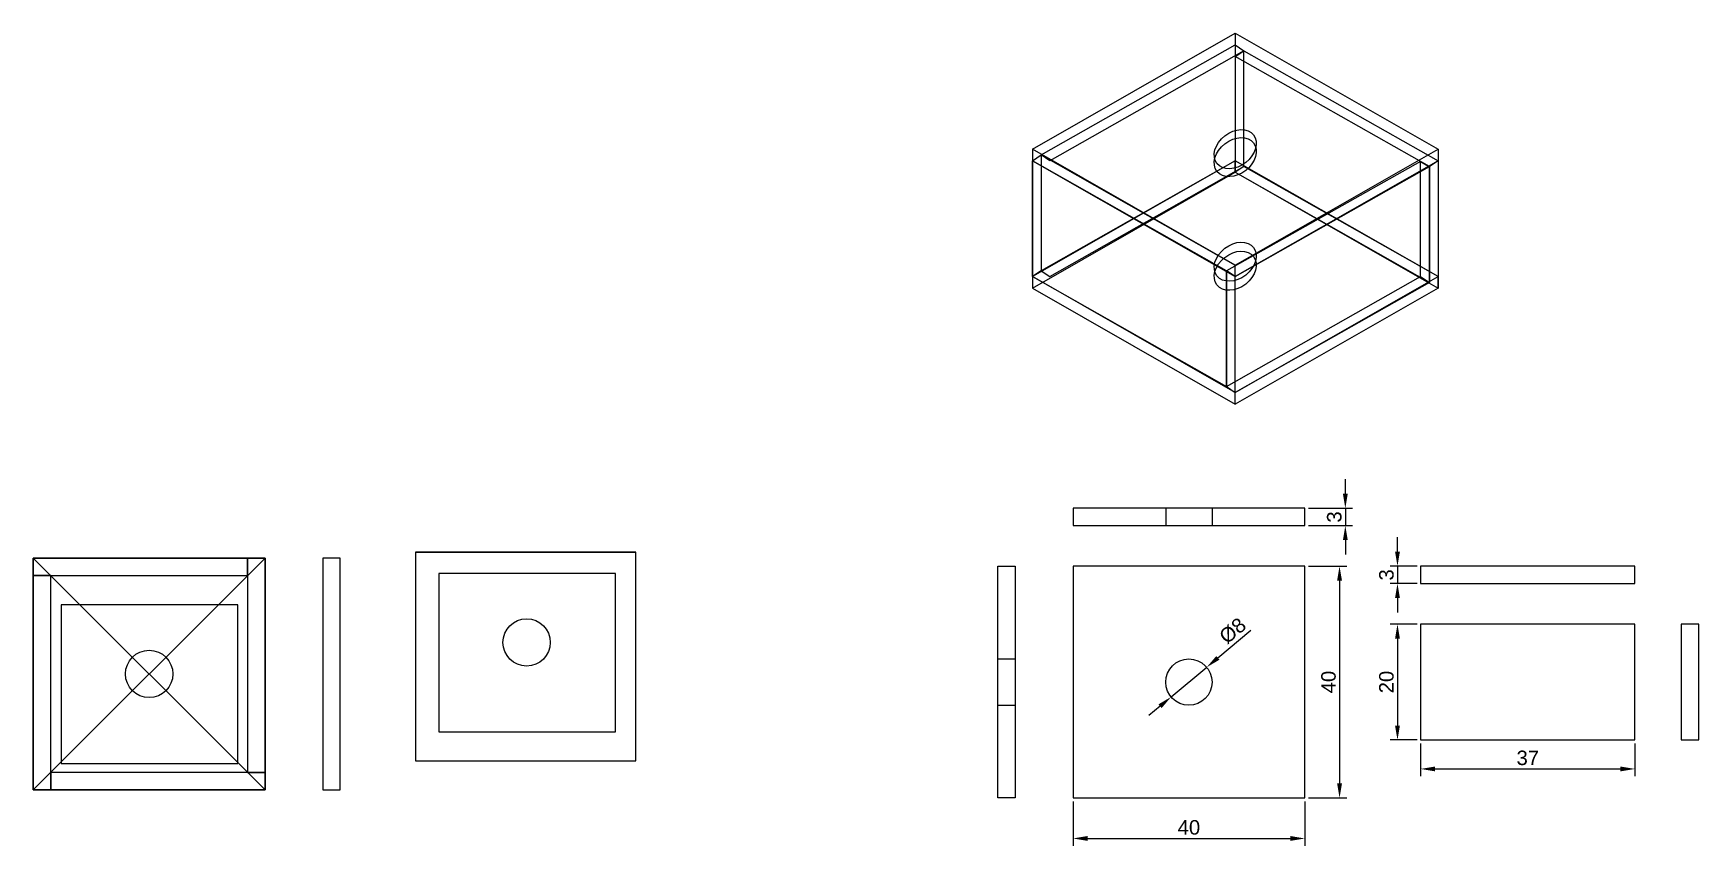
# Model space of a CAD drawing. Header units: millimetres. Extents: x -146 to 141, y -12 to 128.
import ezdxf

# ---------------------------------------------------------------- set-up
doc = ezdxf.new("R2010")
doc.units = ezdxf.units.MM
doc.styles.get("Standard").update_dxf_attribs({"font": 'arial.ttf'})
doc.dimstyles.new('ISO-25', dxfattribs={"dimtxt": 2.5, "dimasz": 2.5, "dimexe": 1.25, "dimexo": 0.625, "dimtad": 1, "dimtxsty": 'Standard', "dimcen": 2.5, "dimadec": 0, "dimazin": 0, "dimtfac": 1, "dimtmove": 0, "dimatfit": 3, "dimfxl": 1, "dimarcsym": 0})

# ---------------------------------------------------------------- blocks, each defined once
blk = doc.blocks.new('*D2')
at = {"color": 0, "lineweight": -2}
for p, q in [((33, -4.63), (33, -12.25)), ((73, -4.63), (73, -12.25)), ((35.5, -11), (70.5, -11))]:
    blk.add_line(p, q, dxfattribs=at)
at = {"color": 0}
for points in [[(35.5, -10.58), (35.5, -11.42), (33, -11)], [(70.5, -11.42), (70.5, -10.58), (73, -11)]]:
    blk.add_solid(points, dxfattribs=at)
at = {"layer": 'Defpoints', "color": 0}
for p in [(33, -4), (73, -4), (73, -11)]:
    blk.add_point(p, dxfattribs=at)
at = {"color": 0, "insert": (53, -9.1), "char_height": 2.5, "attachment_point": 5}
blk.add_mtext('40', dxfattribs=at)
blk = doc.blocks.new('*D3')
at = {"color": 0, "lineweight": -2}
for p, q in [((73.62, 36), (80.25, 36)), ((79, 33.5), (79, -1.5)), ((73.62, -4), (80.25, -4))]:
    blk.add_line(p, q, dxfattribs=at)
at = {"color": 0}
for points in [[(79.42, 33.5), (78.58, 33.5), (79, 36)], [(78.58, -1.5), (79.42, -1.5), (79, -4)]]:
    blk.add_solid(points, dxfattribs=at)
at = {"layer": 'Defpoints', "color": 0}
for p in [(73, 36), (73, -4), (79, -4)]:
    blk.add_point(p, dxfattribs=at)
at = {"color": 0, "insert": (77.1, 16), "char_height": 2.5, "attachment_point": 5, "rotation": 90}
blk.add_mtext('40', dxfattribs=at)
blk = doc.blocks.new('*D4')
at = {"color": 0, "lineweight": -2}
for p, q in [((80, 48.5), (80, 51)), ((73.62, 46), (81.25, 46)), ((80, 46), (80, 43)), ((73.62, 43), (81.25, 43)), ((80, 40.5), (80, 38))]:
    blk.add_line(p, q, dxfattribs=at)
at = {"color": 0}
for points in [[(79.58, 48.5), (80.42, 48.5), (80, 46)], [(80.42, 40.5), (79.58, 40.5), (80, 43)]]:
    blk.add_solid(points, dxfattribs=at)
at = {"layer": 'Defpoints', "color": 0}
for p in [(73, 46), (73, 43), (80, 43)]:
    blk.add_point(p, dxfattribs=at)
at = {"color": 0, "insert": (78.1, 44.5), "char_height": 2.5, "attachment_point": 5, "rotation": 90}
blk.add_mtext('3', dxfattribs=at)
blk = doc.blocks.new('*D5')
at = {"color": 0, "lineweight": -2}
for p, q in [((89, 38.5), (89, 41)), ((92.38, 36), (87.75, 36)), ((89, 36), (89, 33)), ((92.38, 33), (87.75, 33)), ((89, 30.5), (89, 28))]:
    blk.add_line(p, q, dxfattribs=at)
at = {"color": 0}
for points in [[(88.58, 38.5), (89.42, 38.5), (89, 36)], [(89.42, 30.5), (88.58, 30.5), (89, 33)]]:
    blk.add_solid(points, dxfattribs=at)
at = {"layer": 'Defpoints', "color": 0}
for p in [(93, 36), (89, 33), (93, 33)]:
    blk.add_point(p, dxfattribs=at)
at = {"color": 0, "insert": (87.1, 34.5), "char_height": 2.5, "attachment_point": 5, "rotation": 90}
blk.add_mtext('3', dxfattribs=at)
blk = doc.blocks.new('*D6')
at = {"color": 0, "lineweight": -2}
for p, q in [((92.38, 26), (87.75, 26)), ((89, 23.5), (89, 8.5)), ((92.38, 6), (87.75, 6))]:
    blk.add_line(p, q, dxfattribs=at)
at = {"color": 0}
for points in [[(89.42, 23.5), (88.58, 23.5), (89, 26)], [(88.58, 8.5), (89.42, 8.5), (89, 6)]]:
    blk.add_solid(points, dxfattribs=at)
at = {"layer": 'Defpoints', "color": 0}
for p in [(93, 26), (89, 6), (93, 6)]:
    blk.add_point(p, dxfattribs=at)
at = {"color": 0, "insert": (87.1, 16), "char_height": 2.5, "attachment_point": 5, "rotation": 90}
blk.add_mtext('20', dxfattribs=at)
blk = doc.blocks.new('*D7')
at = {"color": 0, "lineweight": -2}
for p, q in [((93, 5.38), (93, -0.25)), ((130, 5.38), (130, -0.25)), ((95.5, 1), (127.5, 1))]:
    blk.add_line(p, q, dxfattribs=at)
at = {"color": 0}
for points in [[(95.5, 1.42), (95.5, 0.58), (93, 1)], [(127.5, 0.58), (127.5, 1.42), (130, 1)]]:
    blk.add_solid(points, dxfattribs=at)
at = {"layer": 'Defpoints', "color": 0}
for p in [(93, 6), (130, 6), (130, 1)]:
    blk.add_point(p, dxfattribs=at)
at = {"color": 0, "insert": (111.5, 2.9), "char_height": 2.5, "attachment_point": 5}
blk.add_mtext('37', dxfattribs=at)
blk = doc.blocks.new('*D8')
at = {"color": 0, "lineweight": -2}
for p, q in [((57.99, 20.17), (63.71, 24.95)), ((49.93, 13.44), (56.07, 18.56)), ((48.01, 11.83), (46.09, 10.23))]:
    blk.add_line(p, q, dxfattribs=at)
at = {"color": 0}
for points in [[(57.72, 20.49), (58.26, 19.85), (56.07, 18.56)], [(48.28, 11.51), (47.74, 12.15), (49.93, 13.44)]]:
    blk.add_solid(points, dxfattribs=at)
at = {"layer": 'Defpoints', "color": 0}
for p in [(56.07, 18.56), (49.93, 13.44)]:
    blk.add_point(p, dxfattribs=at)
at = {"color": 0, "insert": (60.56, 24.85), "char_height": 2.5, "attachment_point": 5, "rotation": 39.8576}
blk.add_mtext('%%c8', dxfattribs=at)

msp = doc.modelspace()

# ---------------------------------------------------------------- linework, layer by layer
at = {"color": 5}
for p, q in [((49, 46), (49, 43)), ((57, 46), (57, 43)), ((-80.5, 38.4), (-42.5, 38.4)), ((20, 20), (23, 20)), ((20, 12), (23, 12))]:
    msp.add_line(p, q, dxfattribs=at)
at = {"color": 2}
for p, q in [((-106.5, 37.4), (-146.5, -2.6)), ((-146.5, 37.4), (-106.5, -2.6))]:
    msp.add_line(p, q, dxfattribs=at)
at = {"color": 5}
for points in [[(26, 108), (61, 128), (96, 108)], [(61, 128), (61, 126)], [(27.5, 87), (29, 86), (62.5, 105), (62.5, 125), (29, 106), (27.5, 107), (61, 126), (62.5, 125)], [(61, 126), (61, 106), (27.5, 87)], [(61, 124), (62.5, 125), (96, 106)], [(61, 88), (26, 108), (26, 106), (61, 86), (61, 88), (96, 108), (96, 106), (61, 86), (61, 88)], [(26, 106), (27.5, 107), (61, 88)], [(27.5, 107), (27.5, 87), (26, 86), (26, 106)], [(96, 86), (61, 106), (26, 86), (26, 84), (61, 104), (61, 106)], [(92.987, 105.858), (59.5, 87)], [(61, 104), (96, 84), (96, 86), (62.5, 105), (61, 104)], [(94.375, 84.929), (61, 66), (61, 86), (94.5, 105), (94.5, 85)], [(93, 86), (92.987, 105.858), (94.551, 104.971)], [(96, 106), (94.5, 105)], [(96, 106), (96, 86)], [(59.5, 67), (93, 86), (94.5, 85), (61, 66), (61, 86), (59.5, 87), (59.5, 67), (61, 66)], [(61, 66), (26, 86), (26, 84), (61, 64), (61, 66), (96, 86), (96, 84), (61, 64), (61, 66)]]:
    msp.add_lwpolyline(points, dxfattribs=at)
for points in [[(61, 104), (94.5, 85), (94.5, 105), (61, 124)], [(26, 86), (59.5, 67), (59.5, 87), (26, 106)], [(33, 46), (33, 43), (73, 43), (73, 46)], [(-106.5, 37.4), (-106.5, -2.6), (-146.5, -2.6), (-146.5, 37.4)], [(-96.5, 37.4), (-96.5, -2.6), (-93.5, -2.6), (-93.5, 37.4)], [(-80.5, 38.4), (-80.5, 2.4), (-42.5, 2.4), (-42.5, 38.4)], [(23, 36), (23, -4), (20, -4), (20, 36)], [(33, 36), (33, -4), (73, -4), (73, 36)], [(93, 36), (93, 33), (130, 33), (130, 36)], [(93, 26), (93, 6), (130, 6), (130, 26)], [(138, 26), (138, 6), (141, 6), (141, 26)]]:
    msp.add_lwpolyline(points, close=True, dxfattribs=at)
at = {"color": 1}
for points in [[(-146.5, 37.4), (-146.5, 34.4), (-109.5, 34.4), (-109.5, 37.4)], [(-106.5, 0.4), (-106.5, 37.4), (-109.5, 37.4), (-109.5, 0.4)], [(-143.5, -2.6), (-143.5, 34.4), (-146.5, 34.4), (-146.5, -2.6)], [(-143.5, 0.4), (-143.5, -2.6), (-106.5, -2.6), (-106.5, 0.4)]]:
    msp.add_lwpolyline(points, close=True, dxfattribs=at)
for points in [[(-76.5, 34.768), (-76.5, 7.4), (-46.02, 7.4), (-46.02, 34.768)], [(-141.665, 29.328), (-141.665, 1.96), (-111.185, 1.96), (-111.185, 29.328)]]:
    msp.add_lwpolyline(points, close=True)
for centre in [(-61.335, 22.84), (-126.5, 17.4)]:
    msp.add_circle(centre, 4.084)
at = {"color": 5}
for centre, radius in [((53, 16), 4), ((13, 3), 0)]:
    msp.add_circle(centre, radius, dxfattribs=at)
for centre in [(60.997, 108.002), (60.997, 106.627), (60.997, 88.57), (60.997, 87.014)]:
    msp.add_ellipse(centre, major_axis=(3.157, 2.461), ratio=0.7312499, dxfattribs=at)

# ---------------------------------------------------------------- dimensions: what is measured, and where the dimension line sits
for base, p1, p2, picture, middle in [((80, 43), (73, 46), (73, 43), '*D4', (78.099, 44.5)), ((89, 33), (93, 36), (93, 33), '*D5', (87.099, 34.5)), ((79, -4), (73, 36), (73, -4), '*D3', (77.099, 16)), ((89, 6), (93, 26), (93, 6), '*D6', (87.099, 16))]:
    dim = msp.add_linear_dim(base=base, p1=p1, p2=p2, angle=90, dimstyle='ISO-25', dxfattribs=at)
    dim.commit()
    dim.dimension.update_dxf_attribs({"geometry": picture, "text_midpoint": middle})
dim = msp.add_diameter_dim_2p(p1=(49.929, 13.436), p2=(56.071, 18.564), dimstyle='ISO-25', dxfattribs=at)
dim.commit()
dim.dimension.update_dxf_attribs({"geometry": '*D8', "text_midpoint": (61.811, 23.356), "dimtype": 163})
for base, p1, p2, picture, middle in [((130, 1), (93, 6), (130, 6), '*D7', (111.5, 2.901)), ((73, -11), (33, -4), (73, -4), '*D2', (53, -9.099))]:
    dim = msp.add_linear_dim(base=base, p1=p1, p2=p2, dimstyle='ISO-25', dxfattribs=at)
    dim.commit()
    dim.dimension.update_dxf_attribs({"geometry": picture, "text_midpoint": middle})

doc.saveas('drawing.dxf')
